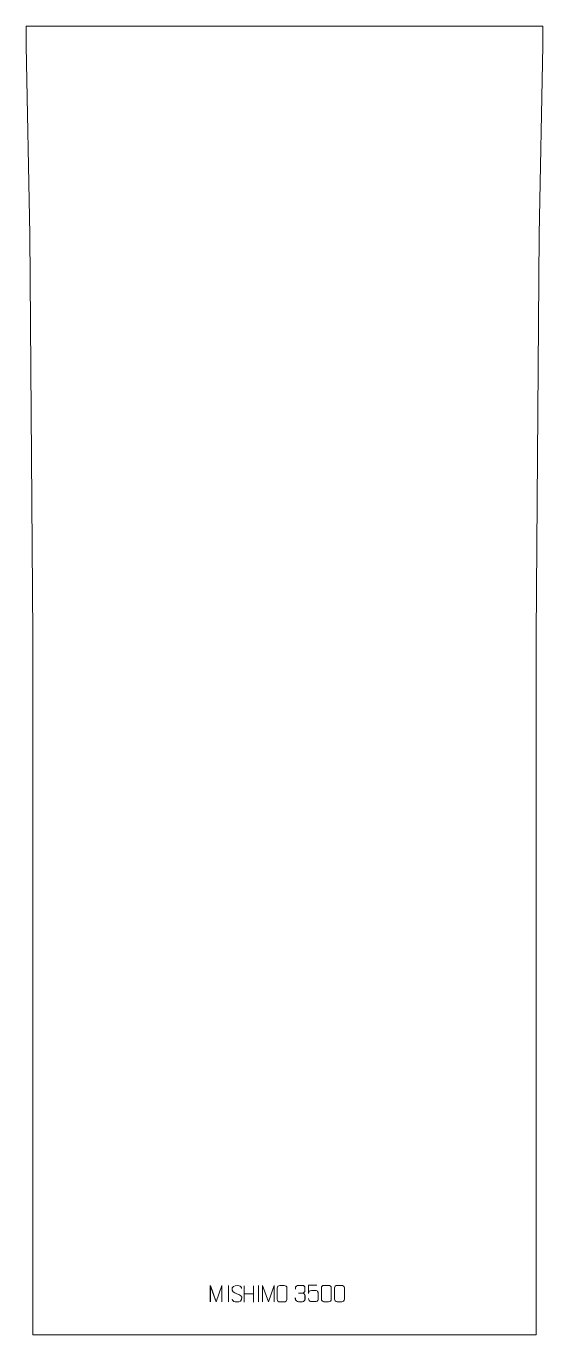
# Model space of a CAD drawing. Header units: millimetres. Extents: x -395 to 395, y -1285 to 715.
import ezdxf

# ---------------------------------------------------------------- set-up
doc = ezdxf.new("R2010")
doc.units = ezdxf.units.MM
doc.header["$MEASUREMENT"] = 0
doc.layers.add('layer 1', color=7, linetype='Continuous')

msp = doc.modelspace()

# ---------------------------------------------------------------- linework, layer by layer
at = {"layer": 'layer 1', "color": 242, "lineweight": 9}
msp.add_open_spline([(395.0001, 714.9984), (395.0001, 714.9984), (395.0001, 684.999), (395.0001, 684.999), (395.0001, 684.999), (395.0001, 684.999), (389.3695, 396.7233), (389.3695, 396.7233), (389.3695, 396.7233), (389.3695, 396.7233), (384.9992, -214.9999), (384.9992, -214.9999), (384.9992, -214.9999), (384.9992, -214.9999), (384.9992, -1284.9991), (384.9992, -1284.9991), (384.9992, -1284.9991), (384.9992, -1284.9991), (-384.9987, -1284.9991), (-384.9987, -1284.9991), (-384.9987, -1284.9991), (-384.9987, -1284.9991), (-384.9987, -214.9999), (-384.9987, -214.9999), (-384.9987, -214.9999), (-384.9987, -214.9999), (-389.369, 396.7233), (-389.369, 396.7233), (-389.369, 396.7233), (-389.369, 396.7233), (-395.0001, 684.999), (-395.0001, 684.999), (-395.0001, 684.999), (-395.0001, 684.999), (-395.0001, 714.9984), (-395.0001, 714.9984), (-395.0001, 714.9984), (-395.0001, 714.9984), (395.0001, 714.9984), (395.0001, 714.9984)], degree=3, knots=[0, 0, 0, 0, 0.090909091, 0.090909091, 0.090909091, 0.090909091, 0.181818182, 0.181818182, 0.181818182, 0.181818182, 0.272727273, 0.272727273, 0.272727273, 0.272727273, 0.363636364, 0.363636364, 0.363636364, 0.363636364, 0.454545455, 0.454545455, 0.454545455, 0.454545455, 0.545454545, 0.545454545, 0.545454545, 0.545454545, 0.636363636, 0.636363636, 0.636363636, 0.636363636, 0.727272727, 0.727272727, 0.727272727, 0.727272727, 0.818181818, 0.818181818, 0.818181818, 0.818181818, 1, 1, 1, 1], dxfattribs=at)
at = {"layer": 'layer 1', "color": 250, "lineweight": 9}
for points, knots in [([(-113.4355, -1234.6088), (-113.4355, -1234.6088), (-113.4355, -1209.6447), (-113.4355, -1209.6447), (-113.4355, -1209.6447), (-113.4355, -1209.6447), (-104.5082, -1234.6088), (-104.5082, -1234.6088), (-104.5082, -1234.6088), (-104.5082, -1234.6088), (-95.7461, -1209.6453), (-95.7461, -1209.6453), (-95.7461, -1209.6453), (-95.7461, -1209.6453), (-95.7461, -1234.6088), (-95.7461, -1234.6088)], [0, 0, 0, 0, 0.2, 0.2, 0.2, 0.2, 0.4, 0.4, 0.4, 0.4, 0.6, 0.6, 0.6, 0.6, 1, 1, 1, 1]), ([(-113.3947, -1234.6175), (-113.3947, -1234.6175), (-113.3947, -1209.6596), (-113.3947, -1209.6596), (-113.3947, -1209.6596), (-113.3947, -1209.6596), (-104.4696, -1234.6175), (-104.4696, -1234.6175), (-104.4696, -1234.6175), (-104.4696, -1234.6175), (-95.7097, -1209.6601), (-95.7097, -1209.6601), (-95.7097, -1209.6601), (-95.7097, -1209.6601), (-95.7097, -1234.6175), (-95.7097, -1234.6175)], [0, 0, 0, 0, 0.2, 0.2, 0.2, 0.2, 0.4, 0.4, 0.4, 0.4, 0.6, 0.6, 0.6, 0.6, 1, 1, 1, 1]), ([(-72.7097, -1222.1388), (-76.958, -1220.6684), (-81.8661, -1218.8726), (-79.861, -1213.3523), (-79.861, -1213.3523), (-78.3575, -1209.2124), (-73.1439, -1209.6009), (-69.5403, -1210.202), (-69.5403, -1210.202), (-66.6797, -1210.6792), (-65.815, -1211.8924), (-65.5044, -1213.9765)], [0, 0, 0, 0, 0.25, 0.25, 0.25, 0.25, 0.5, 0.5, 0.5, 0.5, 1, 1, 1, 1]), ([(-33.4355, -1234.6088), (-33.4355, -1234.6088), (-33.4355, -1209.6447), (-33.4355, -1209.6447), (-33.4355, -1209.6447), (-33.4355, -1209.6447), (-24.5082, -1234.6088), (-24.5082, -1234.6088), (-24.5082, -1234.6088), (-24.5082, -1234.6088), (-15.7461, -1209.6453), (-15.7461, -1209.6453), (-15.7461, -1209.6453), (-15.7461, -1209.6453), (-15.7461, -1234.6088), (-15.7461, -1234.6088)], [0, 0, 0, 0, 0.2, 0.2, 0.2, 0.2, 0.4, 0.4, 0.4, 0.4, 0.6, 0.6, 0.6, 0.6, 1, 1, 1, 1]), ([(-7.2657, -1209.6506), (-4.94, -1209.6506), (-2.6139, -1209.6506), (-0.2878, -1209.6506), (-0.2878, -1209.6506), (1.6588, -1209.615), (3.6502, -1211.1066), (3.6769, -1213.5442), (3.6769, -1213.5442), (3.6765, -1219.2911), (3.6765, -1225.0384), (3.6769, -1230.7861), (3.6769, -1230.7861), (3.5371, -1233.1095), (1.8599, -1234.5891), (-0.2878, -1234.5999), (-0.2878, -1234.5999), (-2.6197, -1234.5995), (-4.9516, -1234.5995), (-7.2831, -1234.5999), (-7.2831, -1234.5999), (-9.2081, -1234.7053), (-11.1802, -1232.8208), (-11.169, -1230.8035), (-11.169, -1230.8035), (-11.1687, -1225.0334), (-11.1687, -1219.2637), (-11.169, -1213.4944), (-11.169, -1213.4944), (-11.1648, -1211.3563), (-9.4181, -1209.6371), (-7.2657, -1209.6506)], [0, 0, 0, 0, 0.111111111, 0.111111111, 0.111111111, 0.111111111, 0.222222222, 0.222222222, 0.222222222, 0.222222222, 0.333333333, 0.333333333, 0.333333333, 0.333333333, 0.444444444, 0.444444444, 0.444444444, 0.444444444, 0.555555556, 0.555555556, 0.555555556, 0.555555556, 0.666666667, 0.666666667, 0.666666667, 0.666666667, 0.777777778, 0.777777778, 0.777777778, 0.777777778, 1, 1, 1, 1]), ([(16.5785, -1215.0937), (16.5785, -1215.0937), (16.5785, -1213.236), (16.5785, -1213.236), (16.5785, -1213.236), (16.5642, -1211.4937), (19.2294, -1209.375), (21.289, -1209.3978), (21.289, -1209.3978), (23.3535, -1209.3978), (25.4181, -1209.3978), (27.4823, -1209.3978), (27.4823, -1209.3978), (29.6774, -1209.3889), (31.2761, -1211.2362), (31.3205, -1213.1487), (31.3205, -1213.1487), (31.3201, -1214.5842), (31.3201, -1216.0197), (31.3205, -1217.4555), (31.3205, -1217.4555), (31.2718, -1219.1094), (29.6689, -1221.34), (27.47, -1221.33), (27.47, -1221.33), (29.6743, -1221.3412), (31.2826, -1223.1449), (31.3367, -1225.2049), (31.3367, -1225.2049), (31.3363, -1226.99), (31.3363, -1228.7752), (31.3367, -1230.5607), (31.3367, -1230.5607), (31.3467, -1232.6226), (29.2914, -1234.3862), (27.47, -1234.3781), (27.47, -1234.3781), (25.4042, -1234.3777), (23.3385, -1234.3777), (21.2724, -1234.3781), (21.2724, -1234.3781), (19.1032, -1234.3665), (16.5716, -1231.9657), (16.553, -1230.5036), (16.553, -1230.5036), (16.553, -1230.5036), (16.553, -1228.5945), (16.553, -1228.5945)], [0, 0, 0, 0, 0.076923077, 0.076923077, 0.076923077, 0.076923077, 0.153846154, 0.153846154, 0.153846154, 0.153846154, 0.230769231, 0.230769231, 0.230769231, 0.230769231, 0.307692308, 0.307692308, 0.307692308, 0.307692308, 0.384615385, 0.384615385, 0.384615385, 0.384615385, 0.461538462, 0.461538462, 0.461538462, 0.461538462, 0.538461538, 0.538461538, 0.538461538, 0.538461538, 0.615384615, 0.615384615, 0.615384615, 0.615384615, 0.692307692, 0.692307692, 0.692307692, 0.692307692, 0.769230769, 0.769230769, 0.769230769, 0.769230769, 0.846153846, 0.846153846, 0.846153846, 0.846153846, 1, 1, 1, 1]), ([(16.5921, -1215.1072), (16.5921, -1215.1072), (16.5921, -1213.25), (16.5921, -1213.25), (16.5921, -1213.25), (16.5778, -1211.5081), (19.2423, -1209.39), (21.3014, -1209.4127), (21.3014, -1209.4127), (23.3655, -1209.4127), (25.4295, -1209.4127), (27.4932, -1209.4127), (27.4932, -1209.4127), (29.6877, -1209.4039), (31.286, -1211.2507), (31.3304, -1213.1628), (31.3304, -1213.1628), (31.33, -1214.5979), (31.33, -1216.033), (31.3304, -1217.4685), (31.3304, -1217.4685), (31.2818, -1219.122), (29.6792, -1221.352), (27.4809, -1221.342), (27.4809, -1221.342), (29.6846, -1221.3532), (31.2926, -1223.1564), (31.3466, -1225.2159), (31.3466, -1225.2159), (31.3462, -1227.0006), (31.3462, -1228.7853), (31.3466, -1230.5704), (31.3466, -1230.5704), (31.3567, -1232.6318), (29.3018, -1234.3949), (27.4809, -1234.3868), (27.4809, -1234.3868), (25.4156, -1234.3865), (23.3504, -1234.3865), (21.2848, -1234.3868), (21.2848, -1234.3868), (19.1162, -1234.3753), (16.5852, -1231.9751), (16.5666, -1230.5133), (16.5666, -1230.5133), (16.5666, -1230.5133), (16.5666, -1228.6047), (16.5666, -1228.6047)], [0, 0, 0, 0, 0.076923077, 0.076923077, 0.076923077, 0.076923077, 0.153846154, 0.153846154, 0.153846154, 0.153846154, 0.230769231, 0.230769231, 0.230769231, 0.230769231, 0.307692308, 0.307692308, 0.307692308, 0.307692308, 0.384615385, 0.384615385, 0.384615385, 0.384615385, 0.461538462, 0.461538462, 0.461538462, 0.461538462, 0.538461538, 0.538461538, 0.538461538, 0.538461538, 0.615384615, 0.615384615, 0.615384615, 0.615384615, 0.692307692, 0.692307692, 0.692307692, 0.692307692, 0.769230769, 0.769230769, 0.769230769, 0.769230769, 0.846153846, 0.846153846, 0.846153846, 0.846153846, 1, 1, 1, 1]), ([(49.5992, -1209.096), (49.5992, -1209.096), (36.7475, -1209.096), (36.7475, -1209.096), (36.7475, -1209.096), (36.7478, -1213.3266), (36.7478, -1217.5575), (36.7475, -1221.7887), (36.7475, -1221.7887), (36.7472, -1218.4786), (38.3782, -1217.4068), (41.1902, -1217.3463), (41.1902, -1217.3463), (43.6298, -1217.346), (46.0693, -1217.346), (48.5085, -1217.3463), (48.5085, -1217.3463), (50.1583, -1217.3395), (51.6332, -1219.72), (51.6617, -1221.7887), (51.6617, -1221.7887), (51.6614, -1224.376), (51.6614, -1226.9636), (51.6617, -1229.5513), (51.6617, -1229.5513), (51.7079, -1231.5107), (50.2085, -1233.947), (48.5826, -1234.0055), (48.5826, -1234.0055), (46.6261, -1234.0052), (41.7311, -1234.0052), (39.7741, -1234.0055), (39.7741, -1234.0055), (37.9286, -1234.0143), (36.8215, -1232.0495), (36.8007, -1229.4984)], [0, 0, 0, 0, 0.1, 0.1, 0.1, 0.1, 0.2, 0.2, 0.2, 0.2, 0.3, 0.3, 0.3, 0.3, 0.4, 0.4, 0.4, 0.4, 0.5, 0.5, 0.5, 0.5, 0.6, 0.6, 0.6, 0.6, 0.7, 0.7, 0.7, 0.7, 0.8, 0.8, 0.8, 0.8, 1, 1, 1, 1]), ([(60.3732, -1209.3854), (62.7399, -1209.3854), (65.107, -1209.3854), (67.4741, -1209.3854), (67.4741, -1209.3854), (69.4551, -1209.3498), (71.4816, -1210.8445), (71.5087, -1213.2872), (71.5087, -1213.2872), (71.5083, -1219.046), (71.5083, -1224.8053), (71.5087, -1230.5649), (71.5087, -1230.5649), (71.3665, -1232.8931), (69.6597, -1234.3757), (67.4741, -1234.3866), (67.4741, -1234.3866), (65.1011, -1234.3862), (62.7281, -1234.3862), (60.3555, -1234.3866), (60.3555, -1234.3866), (58.3966, -1234.4922), (56.3897, -1232.6038), (56.4011, -1230.5823), (56.4011, -1230.5823), (56.4014, -1224.8002), (56.4014, -1219.0186), (56.4011, -1213.2373), (56.4011, -1213.2373), (56.4054, -1211.0947), (58.1829, -1209.3719), (60.3732, -1209.3854)], [0, 0, 0, 0, 0.111111111, 0.111111111, 0.111111111, 0.111111111, 0.222222222, 0.222222222, 0.222222222, 0.222222222, 0.333333333, 0.333333333, 0.333333333, 0.333333333, 0.444444444, 0.444444444, 0.444444444, 0.444444444, 0.555555556, 0.555555556, 0.555555556, 0.555555556, 0.666666667, 0.666666667, 0.666666667, 0.666666667, 0.777777778, 0.777777778, 0.777777778, 0.777777778, 1, 1, 1, 1]), ([(60.376, -1209.4004), (62.7421, -1209.4004), (65.1086, -1209.4004), (67.4751, -1209.4004), (67.4751, -1209.4004), (69.4556, -1209.3648), (71.4816, -1210.8591), (71.5087, -1213.3012), (71.5087, -1213.3012), (71.5083, -1219.0586), (71.5083, -1224.8164), (71.5087, -1230.5746), (71.5087, -1230.5746), (71.3666, -1232.9022), (69.6602, -1234.3845), (67.4751, -1234.3953), (67.4751, -1234.3953), (65.1027, -1234.3949), (62.7303, -1234.3949), (60.3583, -1234.3953), (60.3583, -1234.3953), (58.3998, -1234.5009), (56.3934, -1232.613), (56.4048, -1230.592), (56.4048, -1230.592), (56.4052, -1224.8114), (56.4052, -1219.0311), (56.4048, -1213.2513), (56.4048, -1213.2513), (56.4091, -1211.1093), (58.1862, -1209.3868), (60.376, -1209.4004)], [0, 0, 0, 0, 0.111111111, 0.111111111, 0.111111111, 0.111111111, 0.222222222, 0.222222222, 0.222222222, 0.222222222, 0.333333333, 0.333333333, 0.333333333, 0.333333333, 0.444444444, 0.444444444, 0.444444444, 0.444444444, 0.555555556, 0.555555556, 0.555555556, 0.555555556, 0.666666667, 0.666666667, 0.666666667, 0.666666667, 0.777777778, 0.777777778, 0.777777778, 0.777777778, 1, 1, 1, 1]), ([(80.3732, -1209.3854), (82.7399, -1209.3854), (85.107, -1209.3854), (87.4741, -1209.3854), (87.4741, -1209.3854), (89.4551, -1209.3498), (91.4816, -1210.8445), (91.5087, -1213.2872), (91.5087, -1213.2872), (91.5083, -1219.046), (91.5083, -1224.8053), (91.5087, -1230.5649), (91.5087, -1230.5649), (91.3665, -1232.8931), (89.6597, -1234.3757), (87.4741, -1234.3866), (87.4741, -1234.3866), (85.1011, -1234.3862), (82.7281, -1234.3862), (80.3555, -1234.3866), (80.3555, -1234.3866), (78.3966, -1234.4922), (76.3897, -1232.6038), (76.4011, -1230.5823), (76.4011, -1230.5823), (76.4014, -1224.8002), (76.4014, -1219.0186), (76.4011, -1213.2373), (76.4011, -1213.2373), (76.4054, -1211.0947), (78.1829, -1209.3719), (80.3732, -1209.3854)], [0, 0, 0, 0, 0.111111111, 0.111111111, 0.111111111, 0.111111111, 0.222222222, 0.222222222, 0.222222222, 0.222222222, 0.333333333, 0.333333333, 0.333333333, 0.333333333, 0.444444444, 0.444444444, 0.444444444, 0.444444444, 0.555555556, 0.555555556, 0.555555556, 0.555555556, 0.666666667, 0.666666667, 0.666666667, 0.666666667, 0.777777778, 0.777777778, 0.777777778, 0.777777778, 1, 1, 1, 1]), ([(-72.7097, -1222.1389), (-68.6911, -1223.7856), (-63.6616, -1225.6739), (-65.4956, -1231.0342), (-65.4956, -1231.0342), (-66.9554, -1235.3006), (-71.8662, -1235.0439), (-75.5923, -1234.4892), (-75.5923, -1234.4892), (-78.3423, -1234.0794), (-79.5632, -1232.8659), (-79.9412, -1230.7537)], [0, 0, 0, 0, 0.25, 0.25, 0.25, 0.25, 0.5, 0.5, 0.5, 0.5, 1, 1, 1, 1])]:
    msp.add_open_spline(points, degree=3, knots=knots, dxfattribs=at)
for points in [[(-85.7097, -1209.6517), (-85.7097, -1209.6517), (-85.7097, -1234.6258), (-85.7097, -1234.6258)], [(-61.8739, -1210.2565), (-61.8739, -1210.2565), (-61.8739, -1235.034), (-61.8739, -1235.034)], [(-47.2306, -1210.2565), (-47.2306, -1210.2565), (-47.2306, -1235.21), (-47.2306, -1235.21)], [(-39.7097, -1209.6517), (-39.7097, -1209.6517), (-39.7097, -1234.6258), (-39.7097, -1234.6258)], [(-61.8739, -1222.1388), (-61.8739, -1222.1388), (-47.2306, -1222.1384), (-47.2306, -1222.1384)], [(21.2893, -1221.3404), (21.2893, -1221.3404), (27.4873, -1221.3404), (27.4873, -1221.3404)], [(21.3018, -1221.3524), (21.3018, -1221.3524), (27.4982, -1221.3524), (27.4982, -1221.3524)]]:
    msp.add_open_spline(points, degree=3, dxfattribs=at)

doc.saveas('drawing.dxf')
